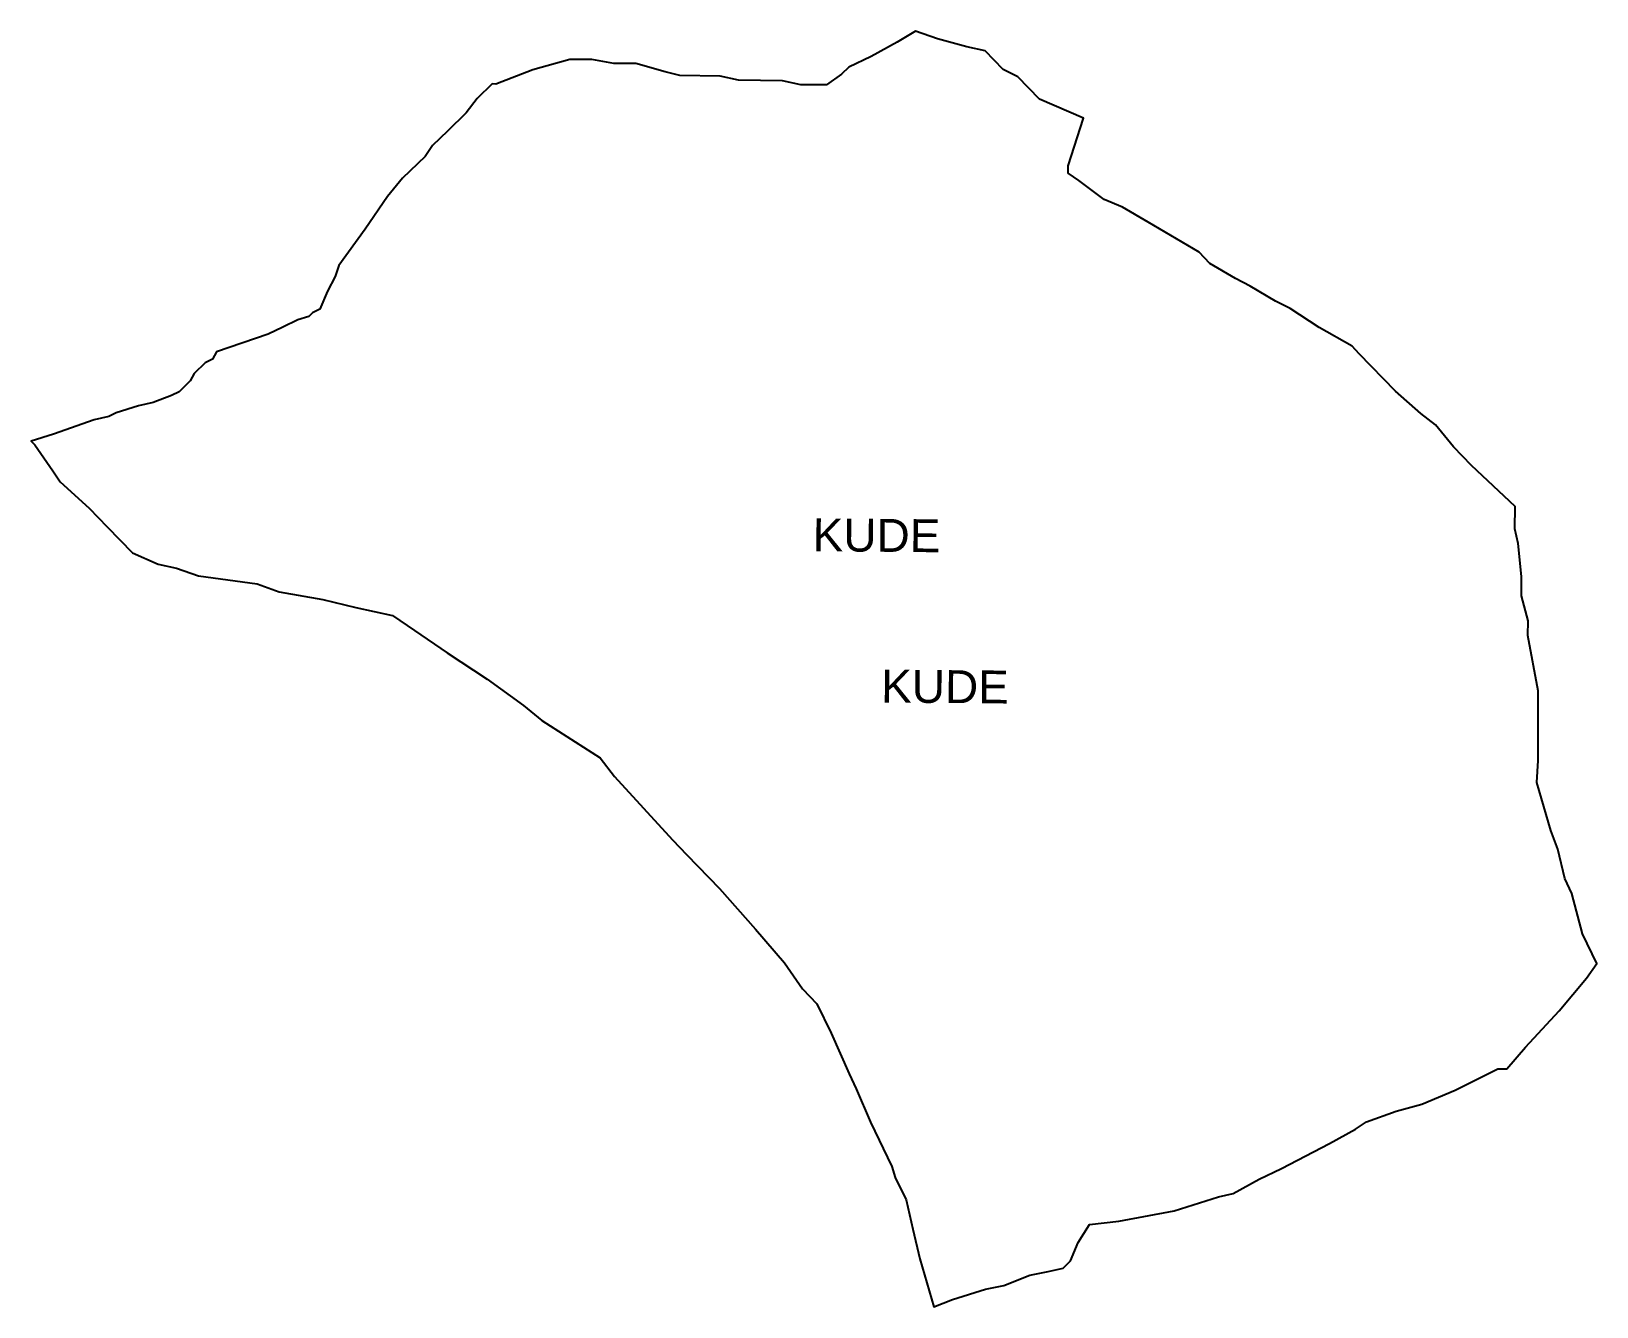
# Model space of a CAD drawing. Header units: metres. Extents: x 281616 to 295829, y 2019770 to 2023182.
# Drawn here: x 292655 to 295829, y 2020596 to 2023182 of the extents above.
import ezdxf

# ---------------------------------------------------------------- set-up
doc = ezdxf.new("R2010")
doc.units = ezdxf.units.M
doc.layers.add('VILLAGE BOUNDRY', color=10, linetype='Continuous')
doc.layers.add('VILLAGE NAME', color=250, linetype='Continuous')
doc.styles.get("Standard").update_dxf_attribs({"font": 'simplex.shx'})

msp = doc.modelspace()

# ---------------------------------------------------------------- linework, layer by layer
at = {"layer": 'VILLAGE BOUNDRY'}
msp.add_lwpolyline([(295689.6, 2021957.3), (295690.1, 2021987.1), (295676.5, 2022037.8), (295676.5, 2022076.7), (295670, 2022143.9), (295663, 2022173.7), (295663.6, 2022218.5), (295575.4, 2022301.7), (295538.7, 2022339.5), (295502.1, 2022384.7), (295472.6, 2022407.5), (295421.1, 2022452.9), (295347.7, 2022528.5), (295333.1, 2022543.6), (295266.6, 2022581.8), (295207.5, 2022620), (295177.9, 2022635.3), (295126.2, 2022665.8), (295096.6, 2022681.2), (295044.9, 2022711.7), (295022.9, 2022734.4), (294919.5, 2022795.5), (294867.7, 2022826), (294830.7, 2022841.5), (294779.1, 2022879.5), (294757.2, 2022894.8), (294757.2, 2022909.6), (294788.4, 2023006), (294699.6, 2023044.6), (294655.5, 2023089.9), (294625.9, 2023105.2), (294589.2, 2023143), (294552.1, 2023151), (294492.7, 2023166.8), (294448.2, 2023182.3), (294410.6, 2023160.5), (294358.1, 2023131.5), (294313.1, 2023109.8), (294297.9, 2023095.1), (294267.8, 2023073.9), (294215.7, 2023073.9), (294178.5, 2023081.9), (294089.2, 2023083.2), (294052, 2023091.2), (293970.1, 2023092.4), (293940.4, 2023100.3), (293880.9, 2023116.7), (293836.3, 2023116.7), (293791.7, 2023125.4), (293747, 2023125.4), (293672.2, 2023104.2), (293597.3, 2023075.4), (293589.8, 2023075.5), (293559.6, 2023046.2), (293536.8, 2023016.7), (293499, 2022980), (293468.8, 2022950.6), (293453.6, 2022928.5), (293408.2, 2022884.5), (293377.9, 2022847.6), (293332.2, 2022781.2), (293279, 2022707.5), (293271.2, 2022685.3), (293255.9, 2022655.7), (293240.5, 2022618.7), (293225.5, 2022611.4), (293217.9, 2022604.1), (293195.5, 2022597), (293165.5, 2022582.5), (293135.4, 2022568), (293030.6, 2022532.3), (293022.9, 2022517.5), (293007.9, 2022510.3), (292985.3, 2022488.2), (292977.6, 2022473.4), (292962.5, 2022458.8), (292954.9, 2022451.4), (292939.9, 2022444.2), (292902.5, 2022429.8), (292872.5, 2022422.8), (292827.6, 2022408.6), (292812.6, 2022401.3), (292782.7, 2022394.3), (292700.4, 2022365.7), (292655.4, 2022351.4), (292662.8, 2022343.9), (292699.3, 2022291.2), (292713.9, 2022268.6), (292772.7, 2022215.6), (292809.4, 2022177.9), (292860.8, 2022124.9), (292912.6, 2022101.8), (292949.7, 2022093.8), (292994.2, 2022078.3), (293113.2, 2022061.7), (293157.7, 2022046.1), (293246.8, 2022030), (293313.7, 2022014.1), (293387.9, 2021998.1), (293432.2, 2021967.7), (293498.6, 2021922), (293579.8, 2021868.7), (293653.5, 2021815.4), (293690.3, 2021785.1), (293808.5, 2021708.9), (293837.7, 2021671.2), (293955.1, 2021542.8), (293984.4, 2021512.6), (294050.5, 2021444.6), (294123.8, 2021361.6), (294182.4, 2021293.7), (294218.9, 2021241), (294248.3, 2021210.7), (294277.2, 2021150.7), (294313.3, 2021068.2), (294327.7, 2021038.2), (294356.6, 2020970.7), (294400, 2020880.7), (294407.1, 2020858.3), (294428.8, 2020813.2), (294435.8, 2020783.3), (294442.8, 2020753.4), (294456.9, 2020693.6), (294485.3, 2020596.3), (294522.7, 2020610.7), (294590.1, 2020632.1), (294627.4, 2020639), (294679.9, 2020660.6), (294717.3, 2020667.5), (294747.2, 2020674.5), (294762.3, 2020689.2), (294777.7, 2020726.2), (294800.6, 2020763.1), (294860.3, 2020769.7), (294972.4, 2020790.5), (295062.2, 2020819), (295092.1, 2020826), (295144.7, 2020855), (295189.7, 2020876.7), (295287.3, 2020927.5), (295339.9, 2020956.5), (295362.4, 2020971.1), (295422.4, 2020992.6), (295474.7, 2021006.7), (295542.2, 2021035.5), (295628.4, 2021078.8), (295647.1, 2021078.8), (295685, 2021122.9), (295753.1, 2021196.4), (295808.1, 2021262.6), (295829, 2021292.2), (295800.1, 2021352.2), (295778.9, 2021434.4), (295764.5, 2021464.4), (295750.4, 2021524.3), (295736.1, 2021561.7), (295707.7, 2021659), (295710.4, 2021703.7), (295710.4, 2021770.7), (295710.4, 2021845.2)], close=True, dxfattribs=at)

# ---------------------------------------------------------------- texts
at = {"layer": 'VILLAGE NAME', "char_height": 66.752, "attachment_point": 1, "rotation": 359.5442}
for width, heights, insert in [(1880.165, [610.8], (294239.8, 2022194.8)), (92.287, [0], (294378.6, 2021888.1))]:
    msp.add_mtext_dynamic_manual_height_columns('{\\fArial|b0|i0|c0|p34;KUDE}', width=width, gutter_width=333.8, heights=heights, dxfattribs=dict(at, insert=insert))

doc.saveas('drawing.dxf')
